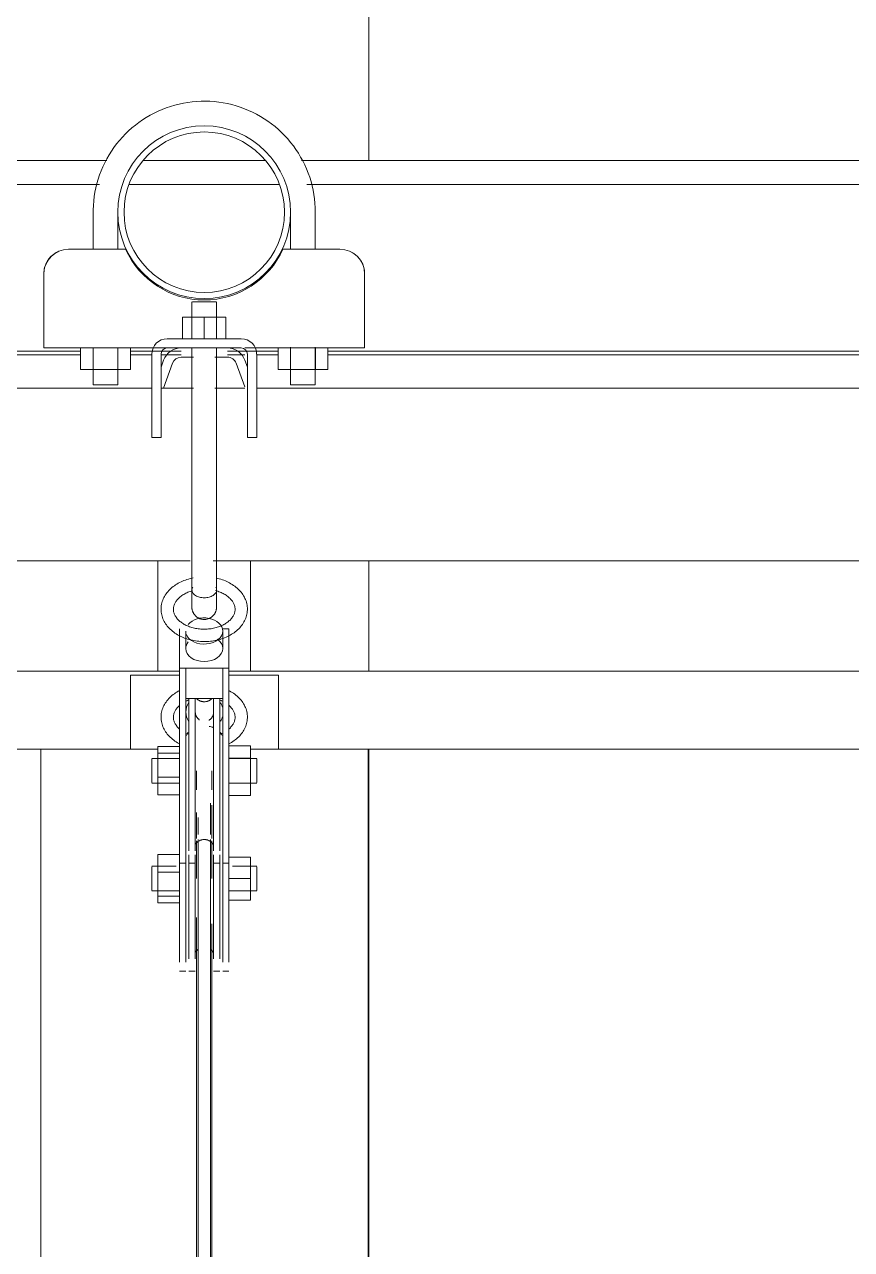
# Model space of a CAD drawing. Header units: inches. Extents: x 21386 to 98862, y -290 to 853.
# Drawn here: x 36944.59 to 36961.35, y 271.24 to 296.05 of the extents above; entities that cross this region are included whole.
import ezdxf

# ---------------------------------------------------------------- set-up
doc = ezdxf.new("R2010")
doc.units = ezdxf.units.IN
doc.header["$MEASUREMENT"] = 0
for name, color, linetype, lineweight in [('A-WALL-PATT', 111, 'Continuous', 25), ('Q-SPCQ', 91, 'Continuous', 13), ('S-BEAM', 12, 'Continuous', 13)]:
    doc.layers.add(name, color=color, linetype=linetype, lineweight=lineweight)

# ---------------------------------------------------------------- blocks, each defined once
blk = doc.blocks.new('Basketball_Backstop-Performance_Sports_Systems-3103-Ceiling_Hung - 27_-0_ to 27_-11 7_8_-706978-Building Section - East_West looking South')
at = {"layer": 'Q-SPCQ', "color": 8, "lineweight": 9}
for p, q in [((-24958.862, 292.25), (-24958.862, 291.5)), ((-24958.362, 291.5), (-24958.362, 292.25)), ((-24954.862, 292.25), (-24954.862, 291.5)), ((-24954.362, 291.5), (-24954.362, 292.25)), ((-24958.205, 291.5), (-24959.362, 291.5)), ((-24953.862, 291.5), (-24955.018, 291.5)), ((-24959.862, 291), (-24959.862, 289.812)), ((-24953.362, 289.812), (-24953.362, 291)), ((-24956.862, 290.437), (-24956.862, 290.125)), ((-24956.862, 290.437), (-24956.862, 289.687)), ((-24956.853, 290.437), (-24956.853, 290.437)), ((-24956.853, 290.437), (-24956.612, 290.437)), ((-24956.612, 290.437), (-24956.37, 290.437)), ((-24956.37, 290.437), (-24956.37, 290.437)), ((-24956.362, 290.125), (-24956.362, 290.437)), ((-24956.362, 289.687), (-24956.362, 290.437)), ((-24957.049, 290.125), (-24956.612, 290.125)), ((-24957.049, 290.125), (-24957.049, 289.687)), ((-24956.612, 290.125), (-24956.174, 290.125)), ((-24956.612, 289.687), (-24956.612, 290.125)), ((-24956.174, 290.125), (-24956.174, 289.687)), ((-24959.862, 289.5), (-24959.862, 289.812)), ((-24955.862, 289.687), (-24957.362, 289.687)), ((-24953.362, 289.812), (-24953.362, 289.5)), ((-24959.862, 289.5), (-24957.362, 289.5)), ((-24959.117, 289.062), (-24959.117, 289.5)), ((-24958.864, 289.5), (-24958.864, 289.062)), ((-24958.862, 289.511), (-24958.862, 288.75)), ((-24958.362, 288.75), (-24958.362, 289.511)), ((-24958.359, 289.5), (-24958.359, 289.062)), ((-24958.106, 289.5), (-24958.106, 289.062)), ((-24957.674, 289.375), (-24957.674, 288.187)), ((-24957.487, 288.187), (-24957.487, 289.375)), ((-24957.362, 289.5), (-24955.862, 289.5)), ((-24956.862, 289.5), (-24956.862, 288.687)), ((-24956.862, 289.5), (-24956.862, 286.937)), ((-24956.362, 288.687), (-24956.362, 289.5)), ((-24956.362, 286.937), (-24956.362, 289.5)), ((-24955.792, 289.5), (-24953.362, 289.5)), ((-24955.737, 288.187), (-24955.737, 289.375)), ((-24955.549, 289.375), (-24955.549, 288.187)), ((-24955.117, 289.5), (-24955.117, 289.062)), ((-24954.864, 289.5), (-24954.864, 289.062)), ((-24954.862, 289.518), (-24954.862, 288.75)), ((-24954.362, 288.75), (-24954.362, 289.515)), ((-24954.359, 289.5), (-24954.359, 289.062)), ((-24954.106, 289.062), (-24954.106, 289.5)), ((-24957.434, 289.253), (-24957.487, 289.109)), ((-24957.44, 288.687), (-24957.258, 289.189)), ((-24957.082, 289.313), (-24956.828, 289.313)), ((-24956.395, 289.313), (-24956.142, 289.313)), ((-24955.966, 289.189), (-24955.792, 288.712)), ((-24955.737, 289.109), (-24955.789, 289.253)), ((-24958.864, 289.062), (-24959.117, 289.062)), ((-24958.359, 289.062), (-24958.864, 289.062)), ((-24958.106, 289.062), (-24958.359, 289.062)), ((-24954.864, 289.062), (-24955.117, 289.062)), ((-24954.359, 289.062), (-24954.864, 289.062)), ((-24954.106, 289.062), (-24954.359, 289.062)), ((-24957.674, 288.687), (-24981.549, 288.687)), ((-24958.862, 288.75), (-24958.853, 288.75)), ((-24958.362, 288.75), (-24958.862, 288.75)), ((-24958.37, 288.75), (-24958.362, 288.75)), ((-24956.828, 288.687), (-24957.487, 288.687)), ((-24955.792, 288.687), (-24956.395, 288.687)), ((-24931.674, 288.687), (-24955.549, 288.687)), ((-24954.362, 288.75), (-24954.862, 288.75)), ((-24954.862, 288.75), (-24954.853, 288.75)), ((-24954.37, 288.75), (-24954.362, 288.75)), ((-24957.674, 288.197), (-24957.674, 287.824)), ((-24957.674, 287.687), (-24957.674, 288.187)), ((-24957.487, 287.824), (-24957.487, 288.197)), ((-24957.487, 288.187), (-24957.487, 287.687)), ((-24955.737, 288.197), (-24955.737, 287.824)), ((-24955.737, 287.687), (-24955.737, 288.187)), ((-24955.549, 287.824), (-24955.549, 288.197)), ((-24955.549, 288.187), (-24955.549, 287.687)), ((-24957.674, 287.819), (-24957.674, 287.687)), ((-24957.674, 287.687), (-24957.487, 287.687)), ((-24957.487, 287.687), (-24957.674, 287.687)), ((-24957.487, 287.687), (-24957.487, 287.819)), ((-24955.737, 287.819), (-24955.737, 287.687)), ((-24955.737, 287.687), (-24955.549, 287.687)), ((-24955.549, 287.687), (-24955.737, 287.687)), ((-24955.549, 287.687), (-24955.549, 287.819)), ((-24956.862, 285.749), (-24956.862, 284.604)), ((-24956.362, 284.588), (-24956.362, 285.749)), ((-24982.484, 285.187), (-24956.899, 285.187)), ((-24957.549, 285.187), (-24957.549, 282.955)), ((-24956.862, 285.187), (-24956.862, 284.789)), ((-24956.434, 285.187), (-24930.742, 285.187)), ((-24956.362, 284.595), (-24956.362, 285.187)), ((-24955.674, 282.955), (-24955.674, 285.187)), ((-24957.112, 283.015), (-24957.112, 283.81)), ((-24956.987, 283.766), (-24956.987, 283.412)), ((-24956.112, 283.81), (-24956.237, 283.81)), ((-24956.237, 283.412), (-24956.237, 283.766)), ((-24956.112, 283.015), (-24956.112, 283.81)), ((-25004.607, 282.955), (-24957.112, 282.955)), ((-24957.112, 280.229), (-24957.112, 283.015)), ((-24957.112, 283.015), (-24956.987, 283.015)), ((-24956.987, 283.015), (-24956.987, 280.229)), ((-24956.987, 283.015), (-24956.237, 283.015)), ((-24956.237, 280.229), (-24956.237, 283.015)), ((-24956.237, 283.015), (-24956.112, 283.015)), ((-24956.112, 283.015), (-24956.112, 280.229)), ((-24956.112, 282.955), (-24908.607, 282.955)), ((-24958.107, 282.875), (-24958.107, 281.375)), ((-24957.112, 282.875), (-24958.107, 282.875)), ((-24955.107, 282.875), (-24956.112, 282.875)), ((-24955.107, 281.375), (-24955.107, 282.875)), ((-24956.237, 282.396), (-24956.987, 282.396)), ((-24956.924, 279.612), (-24956.924, 282.408)), ((-24956.799, 282.408), (-24956.799, 279.612)), ((-24956.424, 279.612), (-24956.424, 282.408)), ((-24956.299, 282.408), (-24956.299, 279.612)), ((-24957.549, 281.295), (-24957.549, 281.425)), ((-24957.549, 281.425), (-24957.112, 281.425)), ((-24956.112, 281.443), (-24955.674, 281.443)), ((-24955.674, 281.443), (-24955.674, 281.19)), ((-24959.919, 281.375), (-25004.607, 281.375)), ((-24959.919, 281.375), (-24959.919, 225.045)), ((-24959.919, 281.375), (-24957.553, 281.375)), ((-24957.112, 281.187), (-24957.674, 281.187)), ((-24957.674, 280.761), (-24957.674, 281.179)), ((-24957.549, 280.807), (-24957.549, 281.295)), ((-24957.549, 281.295), (-24957.112, 281.295)), ((-24956.112, 281.19), (-24955.674, 281.19)), ((-24955.549, 281.187), (-24956.112, 281.187)), ((-24955.674, 281.19), (-24955.674, 280.685)), ((-24955.671, 281.375), (-24953.294, 281.375)), ((-24955.549, 281.179), (-24955.549, 280.761)), ((-24908.607, 281.375), (-24953.294, 281.375)), ((-24953.294, 224.989), (-24953.294, 281.375)), ((-24956.768, 280.937), (-24956.768, 280.547)), ((-24956.455, 280.547), (-24956.455, 280.937)), ((-24957.674, 280.696), (-24957.674, 280.761)), ((-24957.674, 280.687), (-24957.112, 280.687)), ((-24957.549, 280.45), (-24957.549, 280.807)), ((-24957.549, 280.807), (-24957.112, 280.807)), ((-24956.112, 280.687), (-24955.549, 280.687)), ((-24956.112, 280.685), (-24955.674, 280.685)), ((-24955.674, 280.685), (-24955.674, 280.432)), ((-24955.549, 280.761), (-24955.549, 280.696)), ((-24957.549, 280.45), (-24957.112, 280.45)), ((-24955.674, 280.432), (-24956.112, 280.432)), ((-24957.112, 279.482), (-24957.112, 280.229)), ((-24956.987, 280.229), (-24956.987, 279.482)), ((-24956.487, 279.643), (-24956.487, 280.276)), ((-24956.455, 279.566), (-24956.455, 280.241)), ((-24956.237, 279.482), (-24956.237, 280.229)), ((-24956.112, 280.229), (-24956.112, 279.482)), ((-24956.768, 280.087), (-24956.768, 279.566)), ((-24956.737, 279.987), (-24956.737, 279.643)), ((-24957.112, 277.058), (-24957.112, 279.495)), ((-24956.987, 279.495), (-24956.987, 277.058)), ((-24956.924, 279.314), (-24956.924, 279.612)), ((-24956.799, 279.612), (-24956.799, 279.314)), ((-24956.768, 279.515), (-24956.768, 278.75)), ((-24956.737, 279.542), (-24956.737, 210.698)), ((-24956.487, 210.698), (-24956.487, 279.542)), ((-24956.455, 278.75), (-24956.455, 279.515)), ((-24956.424, 279.314), (-24956.424, 279.612)), ((-24956.299, 279.612), (-24956.299, 279.314)), ((-24956.237, 277.058), (-24956.237, 279.495)), ((-24956.112, 279.495), (-24956.112, 277.058)), ((-24957.549, 278.881), (-24957.549, 279.238)), ((-24957.549, 279.238), (-24957.112, 279.238)), ((-24956.924, 277.126), (-24956.924, 279.235)), ((-24956.799, 279.235), (-24956.799, 277.126)), ((-24956.424, 277.126), (-24956.424, 279.235)), ((-24956.299, 279.235), (-24956.299, 277.126)), ((-24956.112, 279.187), (-24955.674, 279.187)), ((-24955.674, 279.187), (-24955.674, 278.75)), ((-24957.182, 279), (-24957.674, 279)), ((-24957.674, 278.927), (-24957.674, 278.991)), ((-24957.674, 278.509), (-24957.674, 278.927)), ((-24957.112, 279.062), (-24956.987, 279.062)), ((-24956.924, 279.062), (-24956.799, 279.062)), ((-24956.424, 279.062), (-24956.299, 279.062)), ((-24956.237, 279.062), (-24956.112, 279.062)), ((-24955.549, 279), (-24956.041, 279)), ((-24955.549, 278.991), (-24955.549, 278.927)), ((-24955.549, 278.927), (-24955.549, 278.509)), ((-24957.549, 278.393), (-24957.549, 278.881)), ((-24957.549, 278.881), (-24957.112, 278.881)), ((-24955.674, 278.75), (-24956.112, 278.75)), ((-24955.674, 278.75), (-24955.674, 278.312)), ((-24957.674, 278.5), (-24957.112, 278.5)), ((-24956.112, 278.5), (-24955.549, 278.5)), ((-24957.549, 278.262), (-24957.549, 278.393)), ((-24957.112, 278.393), (-24957.549, 278.393)), ((-24957.549, 278.262), (-24957.112, 278.262)), ((-24956.112, 278.312), (-24955.674, 278.312)), ((-24956.768, 277.965), (-24956.768, 211.459)), ((-24956.455, 210.936), (-24956.455, 277.835)), ((-24957.112, 276.875), (-24956.987, 276.875)), ((-24956.924, 276.875), (-24956.799, 276.875)), ((-24956.424, 276.875), (-24956.299, 276.875)), ((-24956.237, 276.875), (-24956.112, 276.875))]:
    blk.add_line(p, q, dxfattribs=at)
at = {"layer": 'Q-SPCQ', "color": 8, "lineweight": 9, "flags": 128}
for points in [[(-24954.362, 292.25), (-24954.363, 292.34), (-24954.369, 292.43), (-24954.378, 292.519), (-24954.39, 292.608), (-24954.407, 292.697), (-24954.426, 292.785), (-24954.449, 292.872), (-24954.476, 292.958), (-24954.506, 293.043), (-24954.539, 293.126), (-24954.576, 293.208), (-24954.616, 293.289), (-24954.659, 293.368), (-24954.705, 293.445), (-24954.755, 293.52), (-24954.807, 293.594), (-24954.862, 293.665), (-24954.92, 293.734), (-24954.981, 293.8), (-24955.044, 293.864), (-24955.11, 293.925), (-24955.178, 293.984), (-24955.249, 294.04), (-24955.321, 294.093), (-24955.396, 294.143), (-24955.473, 294.19), (-24955.551, 294.234), (-24955.631, 294.275), (-24955.713, 294.313), (-24955.796, 294.347), (-24955.881, 294.378), (-24955.967, 294.406), (-24956.053, 294.43), (-24956.141, 294.45), (-24956.229, 294.467), (-24956.318, 294.481), (-24956.408, 294.491), (-24956.497, 294.497), (-24956.587, 294.5), (-24956.677, 294.499), (-24956.767, 294.495), (-24956.857, 294.487), (-24956.946, 294.475), (-24957.035, 294.46), (-24957.123, 294.441), (-24957.21, 294.419), (-24957.296, 294.393), (-24957.381, 294.364), (-24957.465, 294.332), (-24957.548, 294.296), (-24957.629, 294.257), (-24957.708, 294.215), (-24957.786, 294.169), (-24957.862, 294.121), (-24957.936, 294.069), (-24958.007, 294.015), (-24958.077, 293.957), (-24958.144, 293.898), (-24958.209, 293.835), (-24958.271, 293.77), (-24958.33, 293.702), (-24958.387, 293.632), (-24958.441, 293.56), (-24958.492, 293.486), (-24958.54, 293.41), (-24958.585, 293.332), (-24958.626, 293.252), (-24958.665, 293.171), (-24958.7, 293.088), (-24958.732, 293.004), (-24958.76, 292.918), (-24958.785, 292.832), (-24958.807, 292.745), (-24958.825, 292.656), (-24958.839, 292.568), (-24958.85, 292.478), (-24958.857, 292.388), (-24958.861, 292.299), (-24958.862, 292.25)], [(-24956.862, 286.937), (-24956.862, 286.858), (-24956.862, 286.778), (-24956.862, 286.698), (-24956.862, 286.619), (-24956.862, 286.54), (-24956.862, 286.462), (-24956.862, 286.385), (-24956.862, 286.308), (-24956.862, 286.233), (-24956.862, 286.159), (-24956.862, 286.086), (-24956.862, 286.014), (-24956.862, 285.944), (-24956.862, 285.875), (-24956.862, 285.808), (-24956.862, 285.749)], [(-24956.362, 285.749), (-24956.362, 285.814), (-24956.362, 285.881), (-24956.362, 285.95), (-24956.362, 286.02), (-24956.362, 286.092), (-24956.362, 286.165), (-24956.362, 286.24), (-24956.362, 286.315), (-24956.362, 286.392), (-24956.362, 286.469), (-24956.362, 286.547), (-24956.362, 286.626), (-24956.362, 286.705), (-24956.362, 286.785), (-24956.362, 286.865), (-24956.362, 286.937)], [(-24956.835, 284.842), (-24956.867, 284.835), (-24956.899, 284.827), (-24956.931, 284.819), (-24956.962, 284.809), (-24956.993, 284.799), (-24957.023, 284.787), (-24957.053, 284.775), (-24957.082, 284.762), (-24957.11, 284.748), (-24957.138, 284.733), (-24957.165, 284.717), (-24957.191, 284.701), (-24957.217, 284.683), (-24957.241, 284.665), (-24957.265, 284.646), (-24957.287, 284.626), (-24957.309, 284.606), (-24957.33, 284.584), (-24957.35, 284.562), (-24957.368, 284.539), (-24957.385, 284.516), (-24957.402, 284.492), (-24957.416, 284.467), (-24957.43, 284.442), (-24957.442, 284.416), (-24957.453, 284.389), (-24957.462, 284.362), (-24957.47, 284.335), (-24957.477, 284.307), (-24957.482, 284.279), (-24957.485, 284.251), (-24957.486, 284.223), (-24957.487, 284.208)], [(-24955.737, 284.208), (-24955.737, 284.236), (-24955.74, 284.264), (-24955.744, 284.292), (-24955.749, 284.32), (-24955.756, 284.348), (-24955.765, 284.375), (-24955.775, 284.402), (-24955.787, 284.428), (-24955.799, 284.453), (-24955.814, 284.479), (-24955.829, 284.503), (-24955.846, 284.527), (-24955.864, 284.55), (-24955.883, 284.573), (-24955.903, 284.594), (-24955.924, 284.615), (-24955.946, 284.635), (-24955.969, 284.655), (-24955.993, 284.674), (-24956.018, 284.691), (-24956.044, 284.708), (-24956.071, 284.725), (-24956.098, 284.74), (-24956.126, 284.754), (-24956.155, 284.768), (-24956.184, 284.781), (-24956.214, 284.793), (-24956.244, 284.803), (-24956.275, 284.814), (-24956.307, 284.823), (-24956.339, 284.831), (-24956.371, 284.838)], [(-24957.237, 284.208), (-24957.236, 284.222), (-24957.235, 284.236), (-24957.233, 284.25), (-24957.23, 284.265), (-24957.227, 284.279), (-24957.222, 284.293), (-24957.217, 284.307), (-24957.21, 284.322), (-24957.203, 284.336), (-24957.195, 284.35), (-24957.186, 284.364), (-24957.176, 284.379), (-24957.165, 284.393), (-24957.154, 284.407), (-24957.141, 284.42), (-24957.127, 284.434), (-24957.113, 284.447), (-24957.097, 284.46), (-24957.081, 284.473), (-24957.063, 284.485), (-24957.045, 284.497), (-24957.026, 284.509), (-24957.007, 284.52), (-24956.986, 284.53), (-24956.965, 284.54), (-24956.943, 284.55), (-24956.921, 284.559), (-24956.898, 284.567), (-24956.874, 284.575), (-24956.85, 284.582)], [(-24956.862, 284.595), (-24956.862, 284.566), (-24956.862, 284.537), (-24956.862, 284.51), (-24956.862, 284.483), (-24956.862, 284.458), (-24956.862, 284.434), (-24956.862, 284.412), (-24956.862, 284.391), (-24956.862, 284.371), (-24956.862, 284.353), (-24956.862, 284.336), (-24956.862, 284.32), (-24956.862, 284.306), (-24956.862, 284.294), (-24956.862, 284.283), (-24956.862, 284.273), (-24956.862, 284.266), (-24956.862, 284.259), (-24956.862, 284.255), (-24956.862, 284.252), (-24956.862, 284.25)], [(-24956.862, 284.25), (-24956.862, 284.251), (-24956.862, 284.253), (-24956.862, 284.257), (-24956.862, 284.263), (-24956.862, 284.27), (-24956.862, 284.279), (-24956.862, 284.289), (-24956.862, 284.301), (-24956.862, 284.314), (-24956.862, 284.329), (-24956.862, 284.345), (-24956.862, 284.363), (-24956.862, 284.382), (-24956.862, 284.403), (-24956.862, 284.425), (-24956.862, 284.448), (-24956.862, 284.472), (-24956.862, 284.498), (-24956.862, 284.525), (-24956.862, 284.553), (-24956.862, 284.583), (-24956.862, 284.595)], [(-24956.386, 284.585), (-24956.362, 284.578), (-24956.338, 284.571), (-24956.315, 284.563), (-24956.292, 284.555), (-24956.27, 284.545), (-24956.248, 284.536), (-24956.227, 284.525), (-24956.207, 284.515), (-24956.188, 284.503), (-24956.17, 284.492), (-24956.152, 284.48), (-24956.135, 284.467), (-24956.119, 284.454), (-24956.104, 284.441), (-24956.09, 284.428), (-24956.077, 284.414), (-24956.064, 284.4), (-24956.053, 284.386), (-24956.042, 284.372), (-24956.033, 284.358), (-24956.024, 284.344), (-24956.017, 284.329), (-24956.01, 284.315), (-24956.004, 284.301), (-24955.999, 284.286), (-24955.995, 284.272), (-24955.992, 284.258), (-24955.989, 284.244), (-24955.988, 284.23), (-24955.987, 284.216), (-24955.987, 284.208)], [(-24956.362, 284.595), (-24956.362, 284.566), (-24956.362, 284.537), (-24956.362, 284.51), (-24956.362, 284.483), (-24956.362, 284.458), (-24956.362, 284.434), (-24956.362, 284.412), (-24956.362, 284.391), (-24956.362, 284.371), (-24956.362, 284.353), (-24956.362, 284.336), (-24956.362, 284.32), (-24956.362, 284.306), (-24956.362, 284.294), (-24956.362, 284.283), (-24956.362, 284.273), (-24956.362, 284.266), (-24956.362, 284.259), (-24956.362, 284.255), (-24956.362, 284.252), (-24956.362, 284.25)], [(-24956.362, 284.25), (-24956.362, 284.251), (-24956.362, 284.253), (-24956.362, 284.257), (-24956.362, 284.263), (-24956.362, 284.27), (-24956.362, 284.279), (-24956.362, 284.289), (-24956.362, 284.301), (-24956.362, 284.314), (-24956.362, 284.329), (-24956.362, 284.345), (-24956.362, 284.363), (-24956.362, 284.382), (-24956.362, 284.403), (-24956.362, 284.425), (-24956.362, 284.448), (-24956.362, 284.472), (-24956.362, 284.498), (-24956.362, 284.525), (-24956.362, 284.553), (-24956.362, 284.583), (-24956.362, 284.595)], [(-24957.487, 284.208), (-24957.486, 284.18), (-24957.483, 284.151), (-24957.479, 284.123), (-24957.474, 284.096), (-24957.467, 284.068), (-24957.458, 284.041), (-24957.448, 284.014), (-24957.437, 283.988), (-24957.424, 283.962), (-24957.41, 283.937), (-24957.394, 283.913), (-24957.378, 283.889), (-24957.36, 283.866), (-24957.341, 283.843), (-24957.32, 283.822), (-24957.299, 283.801), (-24957.277, 283.78), (-24957.254, 283.761), (-24957.23, 283.742), (-24957.205, 283.724), (-24957.179, 283.707), (-24957.153, 283.691), (-24957.125, 283.676), (-24957.097, 283.661), (-24957.069, 283.648), (-24957.039, 283.635), (-24957.009, 283.623), (-24956.979, 283.612), (-24956.948, 283.602), (-24956.917, 283.593), (-24956.885, 283.585), (-24956.853, 283.578), (-24956.82, 283.571), (-24956.787, 283.566), (-24956.754, 283.561), (-24956.721, 283.558), (-24956.688, 283.555), (-24956.654, 283.553), (-24956.621, 283.553), (-24956.587, 283.553), (-24956.554, 283.554), (-24956.52, 283.556), (-24956.487, 283.559), (-24956.454, 283.563), (-24956.421, 283.568), (-24956.388, 283.574), (-24956.356, 283.581), (-24956.324, 283.588), (-24956.292, 283.597), (-24956.261, 283.607), (-24956.23, 283.617), (-24956.2, 283.629), (-24956.171, 283.641), (-24956.141, 283.654), (-24956.113, 283.668), (-24956.085, 283.683), (-24956.058, 283.699), (-24956.032, 283.715), (-24956.007, 283.732), (-24955.982, 283.751), (-24955.959, 283.77), (-24955.936, 283.79), (-24955.914, 283.81), (-24955.893, 283.831), (-24955.874, 283.853), (-24955.855, 283.876), (-24955.838, 283.9), (-24955.822, 283.924), (-24955.807, 283.949), (-24955.793, 283.974), (-24955.781, 284), (-24955.77, 284.026), (-24955.761, 284.053), (-24955.753, 284.081), (-24955.747, 284.108), (-24955.742, 284.136), (-24955.739, 284.164), (-24955.737, 284.193), (-24955.737, 284.208)], [(-24955.987, 284.208), (-24955.987, 284.194), (-24955.988, 284.18), (-24955.99, 284.165), (-24955.993, 284.151), (-24955.997, 284.137), (-24956.001, 284.123), (-24956.007, 284.108), (-24956.013, 284.094), (-24956.02, 284.08), (-24956.028, 284.065), (-24956.037, 284.051), (-24956.047, 284.037), (-24956.058, 284.023), (-24956.07, 284.009), (-24956.082, 283.995), (-24956.096, 283.982), (-24956.111, 283.969), (-24956.126, 283.955), (-24956.143, 283.943), (-24956.16, 283.93), (-24956.178, 283.919), (-24956.197, 283.907), (-24956.217, 283.896), (-24956.237, 283.885), (-24956.258, 283.875), (-24956.28, 283.866), (-24956.302, 283.857), (-24956.325, 283.849), (-24956.349, 283.841), (-24956.373, 283.834), (-24956.398, 283.828), (-24956.423, 283.822), (-24956.448, 283.817), (-24956.473, 283.813), (-24956.499, 283.809), (-24956.525, 283.807), (-24956.552, 283.804), (-24956.578, 283.803), (-24956.605, 283.803), (-24956.631, 283.803), (-24956.657, 283.804), (-24956.684, 283.805), (-24956.71, 283.808), (-24956.736, 283.811), (-24956.762, 283.815), (-24956.787, 283.819), (-24956.812, 283.825), (-24956.837, 283.831), (-24956.861, 283.837), (-24956.885, 283.845), (-24956.909, 283.853), (-24956.931, 283.861), (-24956.954, 283.87), (-24956.975, 283.88), (-24956.996, 283.89), (-24957.016, 283.901), (-24957.035, 283.912), (-24957.054, 283.924), (-24957.071, 283.936), (-24957.088, 283.949), (-24957.104, 283.961), (-24957.119, 283.975), (-24957.134, 283.988), (-24957.147, 284.002), (-24957.159, 284.015), (-24957.17, 284.029), (-24957.181, 284.044), (-24957.19, 284.058), (-24957.199, 284.072), (-24957.207, 284.086), (-24957.213, 284.101), (-24957.219, 284.115), (-24957.224, 284.129), (-24957.228, 284.144), (-24957.232, 284.158), (-24957.234, 284.172), (-24957.236, 284.186), (-24957.237, 284.2), (-24957.237, 284.208)], [(-24956.612, 284), (-24956.622, 284), (-24956.632, 284.001), (-24956.642, 284.002), (-24956.651, 284.003), (-24956.661, 284.005), (-24956.671, 284.007), (-24956.681, 284.01), (-24956.69, 284.013), (-24956.7, 284.016), (-24956.709, 284.02), (-24956.718, 284.024), (-24956.727, 284.028), (-24956.736, 284.033), (-24956.744, 284.038), (-24956.753, 284.044), (-24956.761, 284.049), (-24956.769, 284.056), (-24956.777, 284.062), (-24956.784, 284.069), (-24956.791, 284.076), (-24956.798, 284.083), (-24956.804, 284.091), (-24956.811, 284.099), (-24956.816, 284.107), (-24956.822, 284.115), (-24956.827, 284.123), (-24956.832, 284.132), (-24956.837, 284.141), (-24956.841, 284.15), (-24956.845, 284.159), (-24956.848, 284.169), (-24956.851, 284.178), (-24956.854, 284.188), (-24956.856, 284.198), (-24956.858, 284.208), (-24956.86, 284.217), (-24956.861, 284.227), (-24956.861, 284.237), (-24956.862, 284.247), (-24956.862, 284.25)], [(-24956.362, 284.25), (-24956.362, 284.24), (-24956.362, 284.23), (-24956.363, 284.22), (-24956.365, 284.21), (-24956.367, 284.2), (-24956.369, 284.191), (-24956.371, 284.181), (-24956.374, 284.171), (-24956.378, 284.162), (-24956.381, 284.153), (-24956.385, 284.144), (-24956.39, 284.135), (-24956.395, 284.126), (-24956.4, 284.117), (-24956.405, 284.109), (-24956.411, 284.101), (-24956.417, 284.093), (-24956.424, 284.085), (-24956.43, 284.078), (-24956.437, 284.071), (-24956.445, 284.064), (-24956.452, 284.057), (-24956.46, 284.051), (-24956.468, 284.045), (-24956.477, 284.04), (-24956.485, 284.034), (-24956.494, 284.03), (-24956.503, 284.025), (-24956.512, 284.021), (-24956.521, 284.017), (-24956.53, 284.014), (-24956.54, 284.01), (-24956.55, 284.008), (-24956.559, 284.006), (-24956.569, 284.004), (-24956.579, 284.002), (-24956.589, 284.001), (-24956.599, 284), (-24956.609, 284), (-24956.612, 284)], [(-24957.11, 282.56), (-24957.138, 282.545), (-24957.165, 282.53), (-24957.191, 282.513), (-24957.217, 282.496), (-24957.241, 282.478), (-24957.265, 282.459), (-24957.287, 282.439), (-24957.309, 282.418), (-24957.33, 282.397), (-24957.35, 282.375), (-24957.368, 282.352), (-24957.385, 282.328), (-24957.402, 282.304), (-24957.416, 282.28), (-24957.43, 282.254), (-24957.442, 282.228), (-24957.453, 282.202), (-24957.462, 282.175), (-24957.47, 282.148), (-24957.477, 282.12), (-24957.482, 282.092), (-24957.485, 282.064), (-24957.486, 282.036), (-24957.487, 282.02)], [(-24956.794, 282.236), (-24956.794, 282.25), (-24956.794, 282.265), (-24956.794, 282.28), (-24956.794, 282.296), (-24956.794, 282.312), (-24956.794, 282.329), (-24956.794, 282.347), (-24956.794, 282.365), (-24956.794, 282.384), (-24956.794, 282.403)], [(-24956.794, 282.389), (-24956.794, 282.37), (-24956.794, 282.352), (-24956.794, 282.334), (-24956.794, 282.317), (-24956.794, 282.3), (-24956.794, 282.284), (-24956.794, 282.269), (-24956.794, 282.254), (-24956.794, 282.24)], [(-24956.766, 282.396), (-24956.76, 282.39), (-24956.753, 282.384), (-24956.747, 282.379), (-24956.739, 282.374), (-24956.732, 282.369), (-24956.725, 282.364), (-24956.717, 282.36), (-24956.709, 282.356), (-24956.701, 282.352), (-24956.693, 282.348), (-24956.685, 282.345), (-24956.677, 282.342), (-24956.668, 282.34), (-24956.66, 282.338), (-24956.651, 282.336), (-24956.642, 282.335), (-24956.634, 282.334), (-24956.625, 282.333), (-24956.616, 282.333), (-24956.607, 282.333), (-24956.598, 282.333), (-24956.59, 282.334), (-24956.581, 282.335), (-24956.572, 282.336), (-24956.564, 282.338), (-24956.555, 282.34), (-24956.547, 282.343), (-24956.538, 282.345), (-24956.53, 282.348), (-24956.522, 282.352), (-24956.514, 282.356), (-24956.506, 282.36), (-24956.498, 282.364), (-24956.491, 282.369), (-24956.484, 282.374), (-24956.477, 282.379), (-24956.47, 282.384), (-24956.463, 282.39), (-24956.457, 282.396)], [(-24955.737, 282.02), (-24955.737, 282.049), (-24955.74, 282.077), (-24955.744, 282.105), (-24955.749, 282.133), (-24955.756, 282.16), (-24955.765, 282.187), (-24955.775, 282.214), (-24955.787, 282.24), (-24955.799, 282.266), (-24955.814, 282.291), (-24955.829, 282.316), (-24955.846, 282.339), (-24955.864, 282.363), (-24955.883, 282.385), (-24955.903, 282.407), (-24955.924, 282.428), (-24955.946, 282.448), (-24955.969, 282.467), (-24955.993, 282.486), (-24956.018, 282.504), (-24956.044, 282.521), (-24956.071, 282.537), (-24956.098, 282.552)], [(-24957.237, 282.02), (-24957.236, 282.035), (-24957.235, 282.049), (-24957.233, 282.063), (-24957.23, 282.077), (-24957.227, 282.091), (-24957.222, 282.106), (-24957.217, 282.12), (-24957.21, 282.134), (-24957.203, 282.148), (-24957.195, 282.163), (-24957.186, 282.177), (-24957.176, 282.191), (-24957.165, 282.205), (-24957.154, 282.219), (-24957.141, 282.233), (-24957.127, 282.246), (-24957.113, 282.26)], [(-24956.986, 282.343), (-24956.965, 282.353), (-24956.943, 282.362), (-24956.921, 282.371)], [(-24956.794, 282.149), (-24956.794, 282.143), (-24956.794, 282.137), (-24956.794, 282.133), (-24956.794, 282.13), (-24956.794, 282.127), (-24956.794, 282.126), (-24956.794, 282.125)], [(-24956.794, 282.125), (-24956.794, 282.125), (-24956.794, 282.127), (-24956.794, 282.129), (-24956.794, 282.132), (-24956.794, 282.136), (-24956.794, 282.141), (-24956.794, 282.147)], [(-24956.292, 282.367), (-24956.27, 282.358), (-24956.248, 282.348)], [(-24956.104, 282.254), (-24956.09, 282.24), (-24956.077, 282.227), (-24956.064, 282.213), (-24956.053, 282.199), (-24956.042, 282.185), (-24956.033, 282.17), (-24956.024, 282.156), (-24956.017, 282.142), (-24956.01, 282.128), (-24956.004, 282.113), (-24955.999, 282.099), (-24955.995, 282.085), (-24955.992, 282.071), (-24955.989, 282.056), (-24955.988, 282.042), (-24955.987, 282.028), (-24955.987, 282.02)], [(-24957.487, 282.02), (-24957.486, 281.992), (-24957.483, 281.964), (-24957.479, 281.936), (-24957.474, 281.908), (-24957.467, 281.881), (-24957.458, 281.853), (-24957.448, 281.827), (-24957.437, 281.8), (-24957.424, 281.775), (-24957.41, 281.75), (-24957.394, 281.725), (-24957.378, 281.701), (-24957.36, 281.678), (-24957.341, 281.656), (-24957.32, 281.634), (-24957.299, 281.613), (-24957.277, 281.593), (-24957.254, 281.573), (-24957.23, 281.555), (-24957.205, 281.537), (-24957.179, 281.52), (-24957.153, 281.504), (-24957.125, 281.488)], [(-24957.119, 281.787), (-24957.134, 281.8), (-24957.147, 281.814), (-24957.159, 281.828), (-24957.17, 281.842), (-24957.181, 281.856), (-24957.19, 281.87), (-24957.199, 281.885), (-24957.207, 281.899), (-24957.213, 281.913), (-24957.219, 281.927), (-24957.224, 281.942), (-24957.228, 281.956), (-24957.232, 281.97), (-24957.234, 281.984), (-24957.236, 281.999), (-24957.237, 282.013), (-24957.237, 282.02)], [(-24956.706, 281.966), (-24956.712, 281.97), (-24956.719, 281.975), (-24956.724, 281.979), (-24956.73, 281.984), (-24956.736, 281.989), (-24956.741, 281.994), (-24956.746, 282), (-24956.751, 282.006), (-24956.756, 282.011), (-24956.76, 282.017), (-24956.764, 282.024), (-24956.768, 282.03), (-24956.772, 282.037), (-24956.775, 282.043), (-24956.778, 282.05), (-24956.781, 282.057), (-24956.784, 282.064), (-24956.786, 282.071), (-24956.788, 282.078), (-24956.79, 282.086), (-24956.791, 282.093), (-24956.792, 282.101), (-24956.793, 282.108), (-24956.794, 282.115), (-24956.794, 282.123), (-24956.794, 282.125)], [(-24956.426, 282.073), (-24956.429, 282.066), (-24956.431, 282.059), (-24956.434, 282.052), (-24956.437, 282.045), (-24956.44, 282.038), (-24956.444, 282.032), (-24956.448, 282.025), (-24956.452, 282.019), (-24956.456, 282.013), (-24956.461, 282.007), (-24956.466, 282.001), (-24956.471, 281.996), (-24956.476, 281.99), (-24956.481, 281.985), (-24956.487, 281.98), (-24956.493, 281.976), (-24956.499, 281.971), (-24956.505, 281.967), (-24956.512, 281.963), (-24956.518, 281.96)], [(-24956.113, 281.48), (-24956.085, 281.495), (-24956.058, 281.511), (-24956.032, 281.528), (-24956.007, 281.545), (-24955.982, 281.563), (-24955.959, 281.582), (-24955.936, 281.602), (-24955.914, 281.623), (-24955.893, 281.644), (-24955.874, 281.666), (-24955.855, 281.689), (-24955.838, 281.712), (-24955.822, 281.736), (-24955.807, 281.761), (-24955.793, 281.787), (-24955.781, 281.813), (-24955.77, 281.839), (-24955.761, 281.866), (-24955.753, 281.893), (-24955.747, 281.921), (-24955.742, 281.949), (-24955.739, 281.977), (-24955.737, 282.005), (-24955.737, 282.02)], [(-24955.987, 282.02), (-24955.987, 282.006), (-24955.988, 281.992), (-24955.99, 281.978), (-24955.993, 281.964), (-24955.997, 281.949), (-24956.001, 281.935), (-24956.007, 281.921), (-24956.013, 281.907), (-24956.02, 281.892), (-24956.028, 281.878), (-24956.037, 281.864), (-24956.047, 281.85), (-24956.058, 281.836), (-24956.07, 281.822), (-24956.082, 281.808), (-24956.096, 281.794), (-24956.111, 281.781)], [(-24956.931, 281.674), (-24956.954, 281.683), (-24956.975, 281.692)], [(-24956.237, 281.698), (-24956.258, 281.688), (-24956.28, 281.678), (-24956.302, 281.67)], [(-24956.424, 279.437), (-24956.429, 279.445), (-24956.434, 279.452), (-24956.439, 279.459), (-24956.445, 279.466), (-24956.451, 279.472), (-24956.457, 279.479), (-24956.463, 279.485), (-24956.47, 279.491), (-24956.477, 279.496), (-24956.484, 279.501), (-24956.491, 279.506), (-24956.499, 279.511), (-24956.506, 279.515), (-24956.514, 279.519), (-24956.522, 279.523), (-24956.53, 279.527), (-24956.538, 279.53), (-24956.547, 279.533), (-24956.555, 279.535), (-24956.564, 279.537), (-24956.572, 279.539), (-24956.581, 279.54), (-24956.59, 279.541), (-24956.599, 279.542), (-24956.607, 279.542), (-24956.616, 279.542), (-24956.625, 279.542), (-24956.634, 279.541), (-24956.642, 279.54), (-24956.651, 279.539), (-24956.66, 279.537), (-24956.668, 279.535), (-24956.677, 279.532), (-24956.685, 279.53), (-24956.693, 279.527), (-24956.701, 279.523), (-24956.709, 279.519), (-24956.717, 279.515), (-24956.725, 279.511), (-24956.732, 279.506), (-24956.74, 279.501), (-24956.747, 279.496), (-24956.753, 279.491), (-24956.76, 279.485), (-24956.766, 279.479), (-24956.773, 279.472), (-24956.778, 279.466), (-24956.784, 279.459), (-24956.789, 279.452), (-24956.794, 279.445), (-24956.799, 279.437)], [(-24956.74, 277.314), (-24956.747, 277.309), (-24956.753, 277.303), (-24956.76, 277.297), (-24956.766, 277.291), (-24956.773, 277.285), (-24956.778, 277.278), (-24956.784, 277.272), (-24956.789, 277.265), (-24956.794, 277.257), (-24956.799, 277.25)], [(-24956.424, 277.25), (-24956.429, 277.257), (-24956.434, 277.265), (-24956.439, 277.272), (-24956.445, 277.278), (-24956.451, 277.285), (-24956.457, 277.291), (-24956.463, 277.297), (-24956.47, 277.303), (-24956.477, 277.309), (-24956.484, 277.314)]]:
    blk.add_lwpolyline(points, dxfattribs=at)
at = {"layer": 'Q-SPCQ', "color": 8, "lineweight": 9}
for centre, radius, start, end in [((-24956.612, 292.25), 1.75, 0, 180), ((-24956.612, 292.25), 1.625, 0, 180), ((-24956.612, 292.25), 1.75, 180, 0), ((-24956.612, 292.25), 1.625, 180, 0), ((-24959.362, 291), 0.5, 90, 180), ((-24959.362, 291), 0.5, 120, 180), ((-24956.612, 292.223), 1.75, 204.3958, 335.6042), ((-24953.862, 291), 0.5, 0, 90), ((-24953.862, 291), 0.5, 0, 60), ((-24957.362, 289.375), 0.312, 90, 180), ((-24955.862, 289.375), 0.312, 0, 90), ((-24957.362, 289.375), 0.125, 90, 180), ((-24957.082, 289.125), 0.375, 90, 160), ((-24956.142, 289.125), 0.375, 20, 90), ((-24955.862, 289.375), 0.125, 0, 90), ((-24957.082, 289.125), 0.187, 90, 160), ((-24956.142, 289.125), 0.188, 20, 90), ((-24956.607, 282.125), 0.375, 150, 180), ((-24956.607, 282.125), 0.375, 15, 30), ((-24956.607, 282.125), 0.375, 180, 210), ((-24956.607, 282.125), 0.375, 330, 345)]:
    blk.add_arc(centre, radius, start, end, dxfattribs=at)
for centre, start_param, end_param in [((-24956.612, 283.766), 0, 2.617994), ((-24956.612, 283.766), 3.403392, 6.283185), ((-24956.612, 283.412), 2.617994, 3.141593), ((-24956.612, 283.412), 3.141593, 6.283185), ((-24956.612, 283.412), 0, 0.785398), ((-24956.612, 281.578), 2.617994, 2.879793), ((-24956.612, 281.578), 1.047198, 1.308997), ((-24956.612, 281.578), 0.261799, 0.523599)]:
    blk.add_ellipse(centre, major_axis=(0.375, 0), ratio=0.707107, start_param=start_param, end_param=end_param, dxfattribs=at)
for points in [[(-24956.858, 284.568), (-24956.863, 284.586), (-24956.863, 284.605), (-24956.858, 284.623)], [(-24956.365, 284.623), (-24956.36, 284.605), (-24956.361, 284.586), (-24956.365, 284.568)]]:
    blk.add_open_spline(points, degree=3, dxfattribs=at)
for points, knots in [([(-24956.612, 284.439), (-24956.645, 284.439), (-24956.711, 284.448), (-24956.781, 284.477), (-24956.822, 284.509), (-24956.845, 284.537), (-24956.859, 284.566), (-24956.865, 284.605), (-24956.856, 284.635), (-24956.844, 284.654)], [-1, -1, -1, -1, -0.875, -0.75, -0.6875, -0.625, -0.5625, -0.5, -0.375, -0.375, -0.375, -0.375]), ([(-24956.38, 284.654), (-24956.374, 284.645), (-24956.365, 284.625), (-24956.359, 284.585), (-24956.374, 284.536), (-24956.428, 284.483), (-24956.512, 284.448), (-24956.579, 284.439), (-24956.612, 284.439)], [-0.625, -0.625, -0.625, -0.625, -0.5625, -0.5, -0.375, -0.25, -0.125, 0, 0, 0, 0])]:
    blk.add_open_spline(points, degree=3, knots=knots, dxfattribs=at)
blk = doc.blocks.new('Girt_Z - 10_D-1241717-Building Section - East_West looking South')
at = {"layer": 'S-BEAM', "color": 8, "lineweight": 9}
for p, q in [((-24980.639, 293.295), (-24958.584, 293.295)), ((-24957.841, 293.295), (-24955.382, 293.295)), ((-24954.639, 293.295), (-24932.584, 293.295)), ((-24980.49, 292.813), (-24958.733, 292.813)), ((-24958.123, 292.813), (-24955.101, 292.813)), ((-24954.534, 292.813), (-24932.689, 292.813)), ((-24980.106, 289.438), (-24959.117, 289.438)), ((-24980.106, 289.362), (-24959.117, 289.362)), ((-24958.106, 289.438), (-24957.082, 289.438)), ((-24958.106, 289.362), (-24957.672, 289.362)), ((-24957.487, 289.362), (-24957.082, 289.362)), ((-24956.142, 289.438), (-24955.117, 289.438)), ((-24956.142, 289.362), (-24955.792, 289.362)), ((-24955.551, 289.362), (-24955.117, 289.362)), ((-24954.106, 289.438), (-24933.117, 289.438)), ((-24954.106, 289.362), (-24933.117, 289.362))]:
    blk.add_line(p, q, dxfattribs=at)

msp = doc.modelspace()

# ---------------------------------------------------------------- hatches: boundary and pattern name
at = {"layer": 'A-WALL-PATT', "lineweight": 9}
h = msp.add_hatch(dxfattribs=at)
h.set_pattern_fill('FP_57', color=8, style=0, pattern_type=2)
h.set_pattern_definition([(90, (-88185.987, 0), (-19.685, 1e-15), [])])
h.paths.add_polyline_path([(35641.457, 196.795), (35918.957, 196.795), (35918.957, 237.69), (35641.457, 237.69), (35641.457, 213.14)], flags=0)
h.paths.add_polyline_path([(38346.201, 196.795), (38347.403, 196.795), (38309.715, 237.69), (38244.957, 237.69), (38244.957, 196.795), (38331.582, 196.795)], flags=0)
h.paths.add_polyline_path([(35928.957, 196.795), (36208.457, 196.795), (36208.457, 237.69), (35928.957, 237.69), (35928.957, 232.67)], flags=0)
h.paths.add_polyline_path([(36218.457, 196.795), (36265.063, 196.795), (36252.021, 237.69), (36218.457, 237.69), (36218.457, 232.67)], flags=0)
h.paths.add_polyline_path([(36268.334, 196.795), (36279.36, 196.795), (36279.339, 224.125), (36278.673, 224.125), (36278.673, 224.312), (36278.173, 224.375), (36278.173, 225.687), (36278.673, 225.687), (36278.673, 225.875), (36279.36, 225.875), (36279.36, 237.69), (36255.292, 237.69), (36256.893, 232.67)], flags=0)
h.paths.add_polyline_path([(36285.985, 196.795), (36297.012, 196.795), (36310.054, 237.69), (36285.985, 237.69), (36285.985, 225.875), (36286.673, 225.875), (36286.679, 225.687), (36287.173, 225.625), (36287.173, 224.312), (36286.673, 224.312), (36286.673, 224.125), (36285.985, 224.125), (36285.985, 198.492)], flags=0)
h.paths.add_polyline_path([(38234.957, 196.795), (38234.957, 237.69), (37955.457, 237.69), (37955.457, 196.795), (38208.007, 196.795)], flags=0)
h.paths.add_polyline_path([(39050.233, 196.795), (39105.457, 196.795), (39105.457, 237.69), (38823.957, 237.69), (38823.957, 196.795), (38909.862, 196.795)], flags=0)
h.paths.add_polyline_path([(36300.283, 196.795), (36497.957, 196.795), (36497.957, 237.69), (36313.325, 237.69), (36305.496, 213.14)], flags=0)
h.paths.add_polyline_path([(37945.457, 196.795), (37945.457, 237.69), (37665.957, 237.69), (37665.957, 196.795), (37927.265, 196.795)], flags=0)
h.paths.add_polyline_path([(38413.986, 196.795), (38420.656, 196.795), (38458.348, 237.69), (38311.056, 237.69), (38348.801, 196.795), (38397.531, 196.795)], flags=0)
h.paths.add_polyline_path([(36507.957, 196.795), (36787.457, 196.795), (36787.457, 237.69), (36507.957, 237.69), (36507.957, 232.564)], flags=0)
h.paths.add_polyline_path([(36797.457, 196.795), (36930.63, 196.795), (36917.588, 237.69), (36797.457, 237.69), (36797.457, 228.229)], flags=0)
h.paths.add_polyline_path([(36933.901, 196.795), (36944.928, 196.795), (36944.928, 224.125), (36944.24, 224.125), (36944.24, 224.312), (36943.74, 224.375), (36943.74, 225.687), (36944.24, 225.687), (36944.24, 225.875), (36944.928, 225.875), (36944.928, 237.69), (36920.859, 237.69), (36928.689, 213.14)], flags=0)
h.paths.add_polyline_path([(36951.553, 196.795), (36962.579, 196.795), (36975.621, 237.69), (36951.553, 237.69), (36951.574, 225.875), (36952.24, 225.875), (36952.24, 225.687), (36952.74, 225.625), (36952.74, 224.312), (36952.24, 224.312), (36952.24, 224.125), (36951.553, 224.125), (36951.553, 198.492)], flags=0)
h.paths.add_polyline_path([(36965.851, 196.795), (37076.957, 196.795), (37076.957, 237.69), (36978.893, 237.69), (36971.063, 213.14)], flags=0)
h.paths.add_polyline_path([(37655.957, 196.795), (37655.957, 237.69), (37376.457, 237.69), (37376.457, 196.795), (37646.523, 196.795)], flags=0)
h.paths.add_polyline_path([(37366.457, 196.795), (37366.457, 237.69), (37301.708, 237.69), (37264.039, 196.795), (37365.781, 196.795)], flags=0)
h.paths.add_polyline_path([(38456.721, 196.795), (38524.457, 196.795), (38524.457, 237.69), (38459.708, 237.69), (38422.039, 196.795), (38451.839, 196.795)], flags=0)
h.paths.add_polyline_path([(37086.957, 196.795), (37189.403, 196.795), (37151.715, 237.69), (37086.957, 237.69), (37086.957, 223.895)], flags=0)
h.paths.add_polyline_path([(38534.457, 196.795), (38813.957, 196.795), (38813.957, 237.69), (38534.457, 237.69), (38534.457, 202.222)], flags=0)
h.paths.add_polyline_path([(37219.329, 196.795), (37262.656, 196.795), (37300.348, 237.69), (37153.056, 237.69), (37190.753, 196.795), (37214.02, 196.795)], flags=0)
h.paths.add_polyline_path([(36951.77, 224.679), (36951.778, 224.685), (36951.907, 224.719), (36952.096, 224.756), (36952.157, 224.907), (36952.283, 225.038), (36952.082, 225.125), (36952.082, 225.281), (36951.889, 225.229), (36952.029, 225), (36951.854, 224.776), (36951.634, 224.75), (36951.649, 224.71)], flags=0)
h.paths.add_polyline_path([(36279.143, 224.679), (36279.278, 224.756), (36279.244, 224.817), (36279.003, 224.817), (36278.884, 225), (36279.032, 225.232), (36278.818, 225.244), (36278.756, 225.093), (36278.63, 224.962), (36278.831, 224.875), (36278.831, 224.719), (36279.135, 224.685)], flags=0)
h.paths.add_polyline_path([(36286.203, 224.679), (36286.21, 224.685), (36286.34, 224.719), (36286.529, 224.75), (36286.589, 224.907), (36286.716, 225.038), (36286.523, 225.199), (36286.514, 225.281), (36286.426, 225.199), (36286.462, 225), (36286.313, 224.77), (36286.067, 224.75), (36286.081, 224.71)], flags=0)
h.paths.add_polyline_path([(36944.71, 224.679), (36944.846, 224.751), (36944.812, 224.817), (36944.57, 224.817), (36944.452, 225), (36944.49, 225.217), (36944.399, 225.125), (36944.198, 224.962), (36944.399, 224.875), (36944.399, 224.719), (36944.703, 224.685)], flags=0)
h.paths.add_polyline_path([(36286.667, 224.764), (36286.788, 224.927), (36286.688, 224.801), (36286.679, 224.786)], flags=0)
h.paths.add_polyline_path([(36952.234, 224.764), (36952.356, 224.927), (36952.256, 224.801)], flags=0)
h.paths.add_polyline_path([(36286.796, 225.012), (36286.716, 225.199), (36286.761, 225.073), (36286.788, 225.026)], flags=0)
h.paths.add_polyline_path([(36952.364, 225.012), (36952.283, 225.199), (36952.34, 225.053), (36952.356, 225.026)], flags=0)
h.paths.add_polyline_path([(36278.712, 225.294), (36278.689, 225.342), (36278.689, 225.305)], flags=0)
h.paths.add_polyline_path([(36944.28, 225.294), (36944.256, 225.342), (36944.256, 225.305)], flags=0)
h.paths.add_polyline_path([(36278.778, 225.407), (36278.756, 225.417), (36278.756, 225.412)], flags=0)
h.paths.add_polyline_path([(36944.345, 225.407), (36944.324, 225.417), (36944.324, 225.412)], flags=0)
h.paths.add_polyline_path([(37506.152, 245.045), (37655.957, 245.045), (37655.957, 285.94), (37376.457, 285.94), (37376.457, 245.045), (37435.967, 245.045)], flags=0)
h.paths.add_polyline_path([(39105.457, 245.045), (39105.457, 285.94), (38823.957, 285.94), (38823.957, 245.045), (39102.872, 245.045)], flags=0)
h.paths.add_polyline_path([(36507.957, 245.045), (36787.457, 245.045), (36787.457, 285.94), (36507.957, 285.94), (36507.957, 268.527)], flags=0)
h.paths.add_polyline_path([(36497.957, 245.045), (36497.957, 285.94), (36330.866, 285.864), (36330.866, 285.446), (36330.491, 285.446), (36330.491, 285.157), (36330.241, 285.223), (36330.241, 285.446), (36330.142, 285.406), (36330.083, 284.999), (36329.786, 284.852), (36330.11, 284.75), (36330.142, 282.955), (36330.673, 282.879), (36330.673, 281.375), (36330.423, 281.375), (36330.423, 280.937), (36330.11, 280.937), (36330.052, 279.687), (36329.235, 279.687), (36329.235, 280.937), (36328.923, 280.937), (36328.923, 281.375), (36325.688, 281.375), (36327.111, 280.918), (36315.671, 245.045), (36383.184, 245.045)], flags=0)
h.paths.add_polyline_path([(38629.12, 245.045), (38813.957, 245.045), (38813.957, 285.94), (38534.457, 285.94), (38534.457, 245.045), (38558.935, 245.045)], flags=0)
h.paths.add_polyline_path([(36102.442, 245.045), (36208.457, 245.045), (36208.457, 285.94), (35928.957, 285.94), (35928.957, 245.045), (35962.071, 245.045)], flags=0)
h.paths.add_polyline_path([(36235.596, 284.859), (36236.052, 284.776), (36236.11, 284.75), (36236.142, 282.955), (36281.741, 282.955), (36281.741, 285.187), (36256.894, 285.118), (36256.889, 284.961), (36256.836, 284.759), (36256.678, 284.744), (36256.428, 285.187), (36252.678, 285.247), (36252.678, 285.94), (36236.866, 285.864), (36236.866, 285.446), (36236.491, 285.446), (36236.491, 285.157), (36236.241, 285.229), (36236.241, 285.446), (36236.142, 285.406), (36236.083, 284.999), (36235.656, 284.876)], flags=0)
h.paths.add_polyline_path([(36218.457, 245.045), (36249.675, 245.045), (36238.235, 280.918), (36239.658, 281.375), (36236.423, 281.375), (36236.423, 280.937), (36236.11, 280.937), (36236.052, 279.687), (36235.235, 279.687), (36235.235, 280.937), (36234.923, 280.937), (36234.923, 281.375), (36234.673, 281.375), (36234.673, 282.955), (36235.235, 282.955), (36235.294, 284.776), (36235.294, 284.869), (36235.204, 284.871), (36235.204, 285.446), (36235.116, 285.395), (36235.116, 285.157), (36234.866, 285.157), (36234.866, 285.94), (36218.457, 285.94), (36218.457, 260.972)], flags=0)
h.paths.add_polyline_path([(37014.854, 245.045), (37076.957, 245.045), (37076.957, 285.94), (36996.048, 285.864), (36996.048, 285.157), (36995.798, 285.223), (36995.798, 285.446), (36995.709, 285.406), (36995.651, 284.87), (36995.575, 284.795), (36995.678, 284.75), (36995.709, 282.955), (36996.24, 282.879), (36996.24, 281.375), (36995.99, 281.375), (36995.99, 280.937), (36995.678, 280.937), (36995.619, 279.687), (36994.803, 279.687), (36994.803, 280.937), (36994.49, 280.937), (36994.49, 281.375), (36991.256, 281.375), (36992.678, 280.918), (36981.238, 245.045), (36992.678, 245.045)], flags=0)
h.paths.add_polyline_path([(37146.277, 245.045), (37307.126, 245.045), (37344.732, 285.94), (37108.581, 285.94), (37140.405, 251.414)], flags=0)
h.paths.add_polyline_path([(36312.399, 245.045), (36323.986, 281.375), (36285.985, 281.375), (36285.985, 245.045), (36295.452, 245.045)], flags=0)
h.paths.add_polyline_path([(37086.957, 245.045), (37144.937, 245.045), (37107.25, 285.94), (37086.957, 285.94), (37086.957, 271.731)], flags=0)
h.paths.add_polyline_path([(38323.189, 245.045), (38465.126, 245.045), (38502.732, 285.94), (38266.581, 285.94), (38304.36, 245.045)], flags=0)
h.paths.add_polyline_path([(36252.946, 245.045), (36279.36, 245.045), (36279.36, 281.375), (36241.36, 281.375), (36247.624, 261.734)], flags=0)
h.paths.add_polyline_path([(35641.457, 245.045), (35918.957, 245.045), (35918.957, 285.94), (35641.457, 285.94), (35641.457, 245.538)], flags=0)
h.paths.add_polyline_path([(37786.894, 245.045), (37945.457, 245.045), (37945.457, 285.94), (37665.957, 285.94), (37665.957, 245.045)], flags=0)
h.paths.add_polyline_path([(36918.514, 245.045), (36944.928, 245.045), (36944.928, 281.375), (36906.928, 281.375), (36910.003, 271.731)], flags=0)
h.paths.add_polyline_path([(36901.163, 284.859), (36901.018, 284.945), (36901.127, 284.873)], flags=0)
h.paths.add_polyline_path([(36915.243, 245.045), (36903.802, 280.918), (36905.225, 281.375), (36901.99, 281.375), (36901.99, 280.937), (36901.678, 280.937), (36901.619, 279.687), (36900.803, 279.687), (36900.803, 280.937), (36900.49, 280.937), (36900.49, 281.375), (36900.24, 281.375), (36900.24, 282.955), (36900.803, 282.955), (36900.861, 284.776), (36900.861, 284.869), (36900.772, 284.871), (36900.772, 285.446), (36900.673, 285.406), (36900.673, 285.157), (36900.423, 285.157), (36900.423, 285.446), (36900.048, 285.511), (36900.048, 285.929), (36797.457, 285.94), (36797.457, 245.045), (36906.648, 245.045)], flags=0)
h.paths.add_polyline_path([(37310.916, 245.045), (37366.457, 245.045), (37366.457, 285.94), (37346.178, 285.94), (37308.486, 245.045)], flags=0)
h.paths.add_polyline_path([(38244.957, 245.045), (38302.937, 245.045), (38265.25, 285.94), (38244.957, 285.94), (38244.957, 271.731)], flags=0)
h.paths.add_polyline_path([(38234.957, 245.045), (38234.957, 285.94), (37955.457, 285.94), (37955.457, 245.045), (38208.007, 245.045)], flags=0)
h.paths.add_polyline_path([(36962.215, 245.045), (36977.967, 245.045), (36989.553, 281.375), (36951.553, 281.375), (36951.553, 245.045), (36953.442, 245.045)], flags=0)
h.paths.add_polyline_path([(38524.457, 245.045), (38524.457, 285.94), (38504.178, 285.94), (38466.486, 245.045), (38488.749, 245.045)], flags=0)
h.paths.add_polyline_path([(35632.018, 248.363), (35633.457, 248.363), (35633.457, 285.94), (35631.457, 286.024), (35631.457, 289.438), (35626.457, 289.438), (35626.457, 248.363), (35628.69, 248.363)], flags=0)
h.paths.add_polyline_path([(36995.163, 284.859), (36994.772, 284.871), (36994.83, 284.992), (36995.127, 284.873)], flags=0)
h.paths.add_polyline_path([(36953.442, 282.955), (36994.803, 282.955), (36994.861, 284.776), (36995.127, 284.913), (36994.772, 285.015), (36994.772, 285.446), (36994.673, 285.406), (36994.673, 285.157), (36994.423, 285.157), (36994.423, 285.446), (36994.048, 285.511), (36994.048, 285.929), (36978.235, 285.94), (36978.235, 285.187), (36974.47, 285.139), (36974.422, 284.991), (36974.235, 284.744), (36974.077, 284.759), (36974, 285.187), (36949.173, 285.187), (36949.173, 282.955)], flags=0)
h.paths.add_polyline_path([(36312.999, 282.955), (36329.235, 282.955), (36329.294, 284.776), (36329.294, 284.869), (36329.204, 284.871), (36329.204, 285.446), (36329.116, 285.406), (36329.116, 285.157), (36328.866, 285.157), (36328.866, 285.94), (36312.678, 285.94), (36312.678, 285.187), (36308.894, 285.118), (36308.889, 284.961), (36308.836, 284.759), (36308.678, 284.744), (36308.428, 285.187), (36283.616, 285.187), (36283.616, 282.955), (36312.678, 282.955)], flags=0)
h.paths.add_polyline_path([(36922, 282.955), (36947.298, 282.955), (36947.298, 285.187), (36922.47, 285.139), (36922.422, 284.991), (36922.235, 284.744), (36922.077, 284.759), (36922, 285.187), (36918.235, 285.247), (36918.235, 285.94), (36902.048, 285.864), (36902.048, 285.157), (36901.798, 285.228), (36901.798, 285.446), (36901.709, 285.406), (36901.651, 284.87), (36901.575, 284.795), (36901.678, 284.75), (36901.709, 282.955), (36918.349, 282.955)], flags=0)
h.paths.add_polyline_path([(36235.75, 284.859), (36236.142, 285.015), (36236.083, 284.87), (36235.75, 284.859)], flags=0)
h.paths.add_polyline_path([(36329.75, 284.859), (36330.142, 285.015), (36330.083, 284.87), (36329.75, 284.859)], flags=0)
h.paths.add_polyline_path([(36329.204, 285.929), (36329.204, 285.94), (36329.116, 285.929)], flags=0)
h.paths.add_polyline_path([(36994.772, 285.929), (36994.772, 285.94), (36994.673, 285.929)], flags=0)
h.paths.add_polyline_path([(36901.798, 285.929), (36901.798, 285.94), (36901.709, 285.929)], flags=0)
h.paths.add_polyline_path([(36330.241, 285.929), (36330.241, 285.94), (36330.142, 285.929)], flags=0)
h.paths.add_polyline_path([(36236.241, 285.929), (36236.241, 285.94), (36236.142, 285.929)], flags=0)
h.paths.add_polyline_path([(35628.176, 289.547), (35631.457, 289.547), (35631.457, 293.295), (35633.457, 293.295), (35633.457, 334.091), (35626.457, 334.091), (35626.457, 289.547)], flags=0)
h.paths.add_polyline_path([(38456.721, 293.295), (38509.597, 293.295), (38523.457, 308.357), (38523.457, 324.287), (38245.957, 324.287), (38245.957, 308.315), (38259.901, 293.295), (38451.839, 293.295)], flags=0)
h.paths.add_polyline_path([(37457.06, 293.295), (37654.957, 293.295), (37654.957, 324.287), (37377.457, 324.287), (37377.457, 293.295), (37435.967, 293.295)], flags=0)
h.paths.add_polyline_path([(38535.457, 293.295), (38812.957, 293.295), (38812.957, 324.287), (38535.457, 324.287), (38535.457, 310.792)], flags=0)
h.paths.add_polyline_path([(37356.543, 293.295), (37365.457, 293.295), (37365.457, 306.857), (37352.957, 293.295)], flags=0)
h.paths.add_polyline_path([(36172.628, 293.295), (36207.457, 293.295), (36207.457, 324.287), (35929.957, 324.287), (35929.957, 293.295), (36102.442, 293.295)], flags=0)
h.paths.add_polyline_path([(37351.597, 293.295), (37365.457, 308.357), (37365.457, 324.287), (37087.957, 324.287), (37087.957, 308.315), (37101.901, 293.295), (37351.582, 293.295)], flags=0)
h.paths.add_polyline_path([(36310.705, 293.295), (36327.705, 293.295), (36328.437, 294.087), (36328.686, 294.133), (36328.767, 294.156), (36329.177, 294.444), (36330.179, 294.444), (36331.101, 293.981), (36331.651, 293.295), (36496.957, 293.295), (36496.957, 324.287), (36219.457, 324.287), (36219.457, 293.295), (36233.705, 293.295), (36234.437, 294.087), (36234.686, 294.133), (36234.767, 294.156), (36235.177, 294.444), (36236.179, 294.444), (36237.101, 293.981), (36237.651, 293.295), (36254.763, 293.367), (36255.362, 294.051), (36256.177, 294.444), (36257.327, 294.361), (36258.314, 293.717), (36258.705, 293.295), (36280.705, 293.295), (36281.437, 294.087), (36281.686, 294.133), (36281.767, 294.156), (36282.177, 294.444), (36283.179, 294.444), (36284.101, 293.981), (36284.651, 293.295), (36306.763, 293.367), (36307.362, 294.051), (36308.177, 294.444), (36309.327, 294.361), (36310.314, 293.717), (36310.651, 293.295)], flags=0)
h.paths.add_polyline_path([(36944.668, 293.295), (36946.288, 293.326), (36946.97, 294.075), (36947.735, 294.444), (36948.884, 294.362), (36949.187, 294.118), (36949.187, 294.226), (36949.751, 293.868), (36950.262, 293.295), (36972.263, 293.295), (36972.994, 294.087), (36973.735, 294.444), (36974.767, 294.429), (36975.665, 293.971), (36976.208, 293.295), (36993.288, 293.326), (36993.97, 294.075), (36994.735, 294.444), (36995.884, 294.362), (36996.187, 294.118), (36996.187, 294.226), (36996.751, 293.868), (36997.307, 293.295), (37075.957, 293.295), (37075.957, 324.287), (36798.457, 324.287), (36798.457, 293.295), (36899.288, 293.326), (36899.97, 294.075), (36900.802, 294.444), (36901.884, 294.362), (36902.187, 294.118), (36902.187, 294.226), (36902.751, 293.868), (36903.262, 293.295), (36920.263, 293.295), (36920.994, 294.087), (36921.735, 294.444), (36922.767, 294.429), (36923.665, 293.971), (36924.208, 293.295), (36927.122, 293.295)], flags=0)
h.paths.add_polyline_path([(36947.191, 293.295), (36949.43, 293.339), (36949.146, 293.582), (36948.786, 293.766), (36948.437, 293.848), (36947.983, 293.842), (36947.516, 293.696), (36947.184, 293.474), (36947.086, 293.295)], flags=0)
h.paths.add_polyline_path([(36256.257, 293.295), (36257.873, 293.339), (36257.712, 293.487), (36257.229, 293.766), (36256.88, 293.848), (36256.42, 293.841), (36255.959, 293.696), (36255.627, 293.474), (36255.529, 293.295), (36256.225, 293.295)], flags=0)
h.paths.add_polyline_path([(36309.907, 293.295), (36309.712, 293.487), (36309.229, 293.766), (36308.88, 293.848), (36308.42, 293.841), (36307.959, 293.696), (36307.627, 293.474), (36307.529, 293.295), (36309.873, 293.295)], flags=0)
h.paths.add_polyline_path([(38523.457, 293.295), (38523.457, 306.857), (38510.957, 293.295), (38514.543, 293.295)], flags=0)
h.paths.add_polyline_path([(36900.086, 293.295), (36902.43, 293.339), (36902.146, 293.582), (36901.786, 293.766), (36901.437, 293.848), (36900.983, 293.842), (36900.61, 293.735), (36900.184, 293.474), (36900.04, 293.295)], flags=0)
h.paths.add_polyline_path([(37087.957, 293.295), (37100.472, 293.295), (37087.957, 306.875)], flags=0)
h.paths.add_polyline_path([(37786.894, 293.295), (37944.457, 293.295), (37944.457, 324.287), (37666.957, 324.287), (37666.957, 293.295)], flags=0)
h.paths.add_polyline_path([(36975.11, 293.295), (36975.43, 293.339), (36975.287, 293.474), (36974.786, 293.766), (36974.487, 293.842), (36974.033, 293.848), (36973.516, 293.696), (36973.201, 293.487), (36973.086, 293.295), (36975.048, 293.295)], flags=0)
h.paths.add_polyline_path([(36996.464, 293.295), (36996.146, 293.582), (36995.786, 293.766), (36995.437, 293.848), (36994.983, 293.842), (36994.516, 293.696), (36994.184, 293.474), (36994.086, 293.295), (36996.43, 293.295)], flags=0)
h.paths.add_polyline_path([(37956.457, 293.295), (38233.957, 293.295), (38233.957, 324.287), (37956.457, 324.287), (37956.457, 306.327)], flags=0)
h.paths.add_polyline_path([(38824.957, 293.295), (39105.457, 293.295), (39105.457, 324.287), (38824.957, 324.287), (38824.957, 310.792)], flags=0)
h.paths.add_polyline_path([(36281.449, 293.295), (36283.873, 293.339), (36283.712, 293.487), (36283.229, 293.766), (36282.93, 293.842), (36282.476, 293.848), (36281.959, 293.696), (36281.767, 293.582), (36281.483, 293.339)], flags=0)
h.paths.add_polyline_path([(36330.491, 293.295), (36330.873, 293.339), (36330.575, 293.593), (36330.229, 293.766), (36329.93, 293.842), (36329.476, 293.848), (36328.959, 293.696), (36328.767, 293.582), (36328.529, 293.295), (36328.866, 293.295)], flags=0)
h.paths.add_polyline_path([(38258.472, 293.295), (38245.957, 306.875), (38245.957, 293.295)], flags=0)
h.paths.add_polyline_path([(35917.957, 293.295), (35917.957, 324.287), (35641.957, 324.287), (35641.957, 334.091), (35641.457, 334.091), (35641.457, 293.295), (35821.7, 293.295)], flags=0)
h.paths.add_polyline_path([(36234.767, 293.295), (36236.873, 293.339), (36236.712, 293.487), (36236.229, 293.766), (36235.93, 293.842), (36235.476, 293.848), (36234.959, 293.696), (36234.767, 293.582), (36234.529, 293.295)], flags=0)
h.paths.add_polyline_path([(36663.926, 293.295), (36786.457, 293.295), (36786.457, 324.287), (36508.957, 324.287), (36508.957, 293.295), (36523.555, 293.295)], flags=0)
h.paths.add_polyline_path([(36923.048, 293.295), (36923.43, 293.339), (36923.287, 293.474), (36922.786, 293.766), (36922.487, 293.842), (36922.033, 293.848), (36921.516, 293.696), (36921.201, 293.487), (36921.086, 293.295), (36921.977, 293.295)], flags=0)

# ---------------------------------------------------------------- block references
at = {"layer": 'Q-SPCQ', "color": 8, "lineweight": 9}
msp.add_blockref('Basketball_Backstop-Performance_Sports_Systems-3103-Ceiling_Hung - 27_-0_ to 27_-11 7_8_-706978-Building Section - East_West looking South', (61904.847, 0), dxfattribs=at)
at = {"layer": 'S-BEAM', "color": 8, "lineweight": 9}
msp.add_blockref('Girt_Z - 10_D-1241717-Building Section - East_West looking South', (61904.847, 0), dxfattribs=at)

doc.saveas('drawing.dxf')
